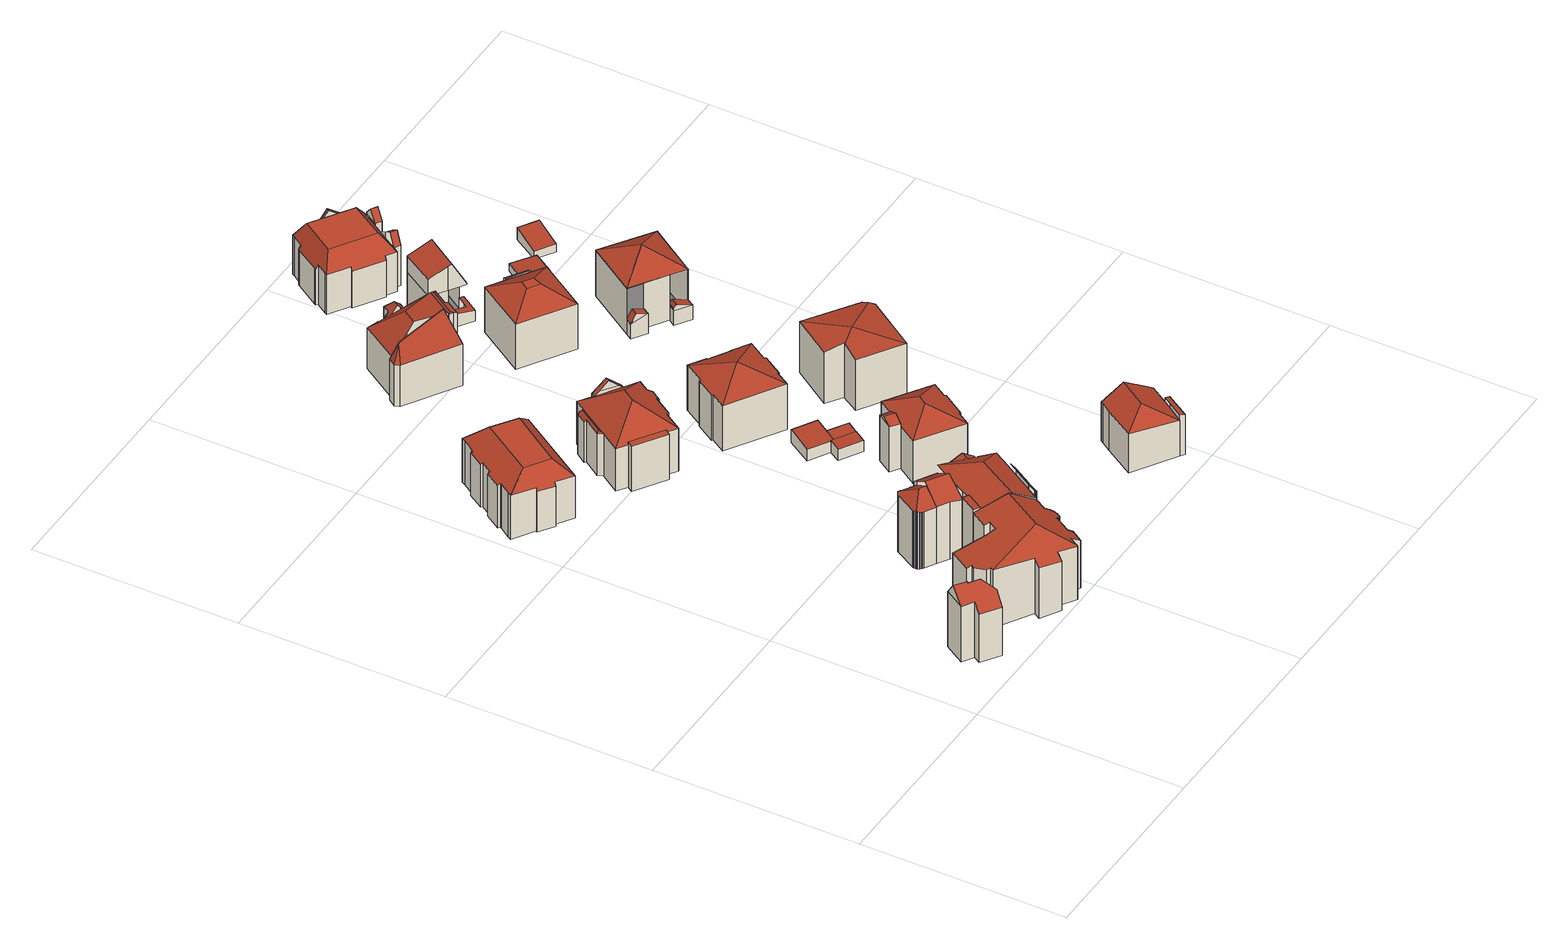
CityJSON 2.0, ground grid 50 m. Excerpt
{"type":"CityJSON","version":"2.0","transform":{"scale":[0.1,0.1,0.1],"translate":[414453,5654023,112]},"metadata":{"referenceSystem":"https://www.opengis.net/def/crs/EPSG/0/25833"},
"CityObjects":{
"building1":{"type":"Building","attributes":{"Dachtyp_tdc":"tdcFreeFormRoof","Gemeindeschluessel":14612000,"Dachneigung":44.02,"QualitaetDacherkennung":3,"Geometrietyp2DReferenz":"3000","measuredHeight":18.06,"function":"31001_9998","roofType":"5000"},"geometry":[{"type":"Solid","lod":"2","boundaries":[[[[0,1,2,3]],[[1,4,5,2]],[[4,6,7,5]],[[6,8,9,7]],[[8,10,11,9]],[[10,12,13,11]],[[12,14,15,13]],[[14,16,17,15]],[[1,0,16,14,18,19,8,6,4]],[[18,12,10,19]],[[14,12,18]],[[10,8,19]],[[3,2,5,7,9,11,13,15,17]],[[16,0,3,17]]]],"semantics":{"surfaces":[{"type":"WallSurface"},{"type":"RoofSurface"},{"type":"GroundSurface"}],"values":[[0,0,0,0,0,0,0,0,1,1,0,0,2,0]]}}]},
"building2":{"type":"Building","attributes":{"Dachtyp_tdc":"tdcFreeFormRoof","Gemeindeschluessel":14612000,"Dachneigung":13.16,"QualitaetDacherkennung":36,"Geometrietyp2DReferenz":"3000","measuredHeight":18.76,"function":"31001_9998","roofType":"5000"},"geometry":[{"type":"Solid","lod":"2","boundaries":[[[[20,21,22,23]],[[21,24,25,22]],[[24,26,27,25]],[[26,28,27]],[[28,29,30,27]],[[29,31,32,30]],[[31,33,34,32]],[[33,35,36,34]],[[35,37,38,36]],[[37,39,40,38]],[[39,41,42,40]],[[41,43,44,42]],[[43,45,46,44]],[[45,47,48,46]],[[47,49,50,48]],[[49,51,52,50]],[[51,53,54,52]],[[53,55,56,54]],[[55,57,58,56]],[[57,59,60,58]],[[59,61,62,60]],[[61,63,64,62]],[[63,65,66,64]],[[65,67,68,66]],[[67,69,70,68]],[[69,71,72,70]],[[71,73,74,72]],[[73,75,76,74]],[[75,77,78,76]],[[77,79,80,78]],[[79,81,82,80]],[[81,83,84,82]],[[83,85,86,84]],[[85,87,88,86]],[[87,89,90,88]],[[89,91,92,90]],[[91,93,94,92]],[[93,95,96,94]],[[95,97,98,96]],[[97,99,100,98]],[[99,101,102,100]],[[101,103,104,102]],[[103,105,106,104]],[[105,107,108,106]],[[107,109,110,108]],[[109,111,112,110]],[[111,113,114,112]],[[113,115,116,114]],[[115,117,118,116]],[[117,119,120,118]],[[119,121,122,120]],[[121,123,124,122]],[[123,125,126,124]],[[125,127,128,126]],[[127,129,130,128]],[[129,131,132,130]],[[131,133,134,132]],[[133,135,136,134]],[[135,137,138,136]],[[137,139,140,138]],[[139,141,142,140]],[[141,143,144,142]],[[143,20,23,144]],[[117,115,113,145,146,123,121,119]],[[109,107,105,103,101,99,97,95,93,91,89,87,85,83,81,79,77,75,73,71,69,67,65,63,61,59,57,55,53,51,49,47,45,43,41,39,37,35,33,31,29,28,26,24,21,147,146,145,111]],[[20,143,141,139,137,135,133,131,129,127,125,123,146,147]],[[113,111,145]],[[21,20,147]],[[23,22,25,27,30,32,34,36,38,40,42,44,46,48,50,52,54,56,58,60,62,64,66,68,70,72,74,76,78,80,82,84,86,88,90,92,94,96,98,100,102,104,106,108,110,112,114,116,118,120,122,124,126,128,130,132,134,136,138,140,142,144]]]],"semantics":{"surfaces":[{"type":"WallSurface"},{"type":"RoofSurface"},{"type":"GroundSurface"}],"values":[[0,0,0,0,0,0,0,0,0,0,0,0,0,0,0,0,0,0,0,0,0,0,0,0,0,0,0,0,0,0,0,0,0,0,0,0,0,0,0,0,0,0,0,0,0,0,0,0,0,0,0,0,0,0,0,0,0,0,0,0,0,0,0,1,1,1,0,0,2]]}}]},
"building3":{"type":"Building","attributes":{"Dachtyp_tdc":"tdcCutTentRoof","Gemeindeschluessel":14612000,"Dachneigung":35.58,"QualitaetDacherkennung":37,"Geometrietyp2DReferenz":"3000","measuredHeight":15.19,"function":"31001_9998","roofType":"9999"},"geometry":[{"type":"Solid","lod":"2","boundaries":[[[[148,149,150,151]],[[149,152,153,150]],[[152,154,155,153]],[[154,156,157,155]],[[156,158,159,157]],[[158,160,161,159]],[[160,162,163,161]],[[162,164,165,163]],[[164,166,167,165]],[[166,168,169,167]],[[168,170,171,169]],[[170,172,173,171]],[[172,174,175,173]],[[174,176,177,175]],[[176,178,179,177]],[[178,180,181,179]],[[180,182,183,181]],[[182,184,185,183]],[[184,186,187,185]],[[186,188,189,187]],[[188,190,191,189]],[[190,192,193,191]],[[192,194,195,193]],[[194,148,151,195]],[[178,176,174,172,170,168,166,164,162,160,158,156,154,152,196,197]],[[188,186,184,182,180,178,197,198]],[[190,188,198,199]],[[152,149,148,194,192,190,199,196]],[[199,198,197,196]],[[151,150,153,155,157,159,161,163,165,167,169,171,173,175,177,179,181,183,185,187,189,191,193,195]]]],"semantics":{"surfaces":[{"type":"WallSurface"},{"type":"RoofSurface"},{"type":"GroundSurface"}],"values":[[0,0,0,0,0,0,0,0,0,0,0,0,0,0,0,0,0,0,0,0,0,0,0,0,1,1,1,1,1,2]]}}]},
"building4":{"type":"Building","attributes":{"Gemeindeschluessel":14612000,"Geometrietyp2DReferenz":"3000","function":"31001_9998","roofType":"9999"},"children":["building4-1","building4-2","building4-3","building4-4","building4-5","building4-6","building4-7"]},
"building4-1":{"type":"BuildingPart","attributes":{"Dachtyp_tdc":"tdcPolyFlatRoof","Dachneigung":55.31,"QualitaetDacherkennung":32,"Geometrietyp2DReferenz":"3000","measuredHeight":16.7,"roofType":"2100"},"parents":["building4"],"geometry":[{"type":"MultiSurface","lod":"2","boundaries":[[[200,201,202,203,204]],[[201,205,206,202]],[[205,207,208,206]],[[207,209,210,208]],[[209,211,212,210]],[[211,213,214,212]],[[213,215,216,214]],[[215,217,218,216]],[[217,219,220,218]],[[219,221,222,220]],[[221,223,224,222]],[[223,225,226,227,224]],[[223,221,219,217,215,213,211,209,207,205,201,200,228,225]],[[227,229,203,202,206,208,210,212,214,216,218,220,222,224]]],"semantics":{"surfaces":[{"type":"WallSurface"},{"type":"RoofSurface"},{"type":"GroundSurface"}],"values":[0,0,0,0,0,0,0,0,0,0,0,0,1,2]}}]},
"building4-2":{"type":"BuildingPart","attributes":{"Dachtyp_tdc":"tdcPolyFlatRoof","Dachneigung":4.52,"QualitaetDacherkennung":65,"Geometrietyp2DReferenz":"3000","measuredHeight":18.1,"roofType":"2100"},"parents":["building4"],"geometry":[{"type":"MultiSurface","lod":"2","boundaries":[[[230,231,232,233,234]],[[235,236,237,238,239]],[[236,230,234,237]],[[236,235,231,230]],[[234,233,238,237]]],"semantics":{"surfaces":[{"type":"WallSurface"},{"type":"RoofSurface"},{"type":"GroundSurface"}],"values":[0,0,0,1,2]}}]},
"building4-3":{"type":"BuildingPart","attributes":{"Dachtyp_tdc":"tdcGableRoof","Dachneigung":56.7,"QualitaetDacherkennung":10,"Geometrietyp2DReferenz":"3000","measuredHeight":12.23,"roofType":"3100"},"parents":["building4"],"geometry":[{"type":"MultiSurface","lod":"2","boundaries":[[[240,241,242,243]],[[241,244,245,242]],[[244,246,247,245]],[[246,204,203,247]],[[244,241,240,248,249]],[[249,250,204,246,244]],[[229,251,252,243,242,245,247,203]]],"semantics":{"surfaces":[{"type":"WallSurface"},{"type":"RoofSurface"},{"type":"GroundSurface"}],"values":[0,0,0,0,1,1,2]}}]},
"building4-4":{"type":"BuildingPart","attributes":{"Dachtyp_tdc":"tdcGableRoof","Dachneigung":32.67,"QualitaetDacherkennung":46,"Geometrietyp2DReferenz":"3000","measuredHeight":18.52,"roofType":"3100"},"parents":["building4"],"geometry":[{"type":"MultiSurface","lod":"2","boundaries":[[[253,254,255,256,257]],[[254,258,259,255]],[[260,261,262,263]],[[261,264,265,266,262]],[[267,268,269,258,254,253,270]],[[270,264,261,260,271,267]],[[266,272,273,256,255,259,274,275,263,262]]],"semantics":{"surfaces":[{"type":"WallSurface"},{"type":"RoofSurface"},{"type":"GroundSurface"}],"values":[0,0,0,0,1,1,2]}}]},
"building4-5":{"type":"BuildingPart","attributes":{"Dachtyp_tdc":"tdcGableRoof","Dachneigung":32.42,"QualitaetDacherkennung":30,"Geometrietyp2DReferenz":"3000","measuredHeight":16.69,"roofType":"3100"},"parents":["building4"],"geometry":[{"type":"MultiSurface","lod":"2","boundaries":[[[276,277,259,274]],[[277,278,279,259]],[[278,280,281,279]],[[280,282,283,281]],[[282,284,285,283]],[[284,286,287,285]],[[282,280,278,277,276,288,289]],[[289,290,286,284,282]],[[291,274,259,279,281,283,285,287]]],"semantics":{"surfaces":[{"type":"WallSurface"},{"type":"RoofSurface"},{"type":"GroundSurface"}],"values":[0,0,0,0,0,0,1,1,2]}}]},
"building4-6":{"type":"BuildingPart","attributes":{"Dachtyp_tdc":"tdcFreeFormRoof","Dachneigung":40.73,"QualitaetDacherkennung":50,"Geometrietyp2DReferenz":"3000","measuredHeight":17.85,"roofType":"5000"},"parents":["building4"],"geometry":[{"type":"MultiSurface","lod":"2","boundaries":[[[292,293,294,295]],[[293,257,256,294]],[[265,296,297,266]],[[296,298,299,297]],[[298,300,301,299]],[[300,302,303,301]],[[302,304,305,303]],[[304,306,307,305]],[[306,308,309,307]],[[308,310,311,309]],[[310,312,313,311]],[[312,314,315,313]],[[314,316,317,315]],[[316,318,319,317]],[[318,320,321,319]],[[320,322,323,321]],[[322,324,325,323]],[[324,326,327,325]],[[326,328,329,327]],[[328,330,331,329]],[[330,332,333,331]],[[332,292,295,333]],[[328,326,324,322,320,318,316,314,312,310,334]],[[310,308,306,304,302,300,298,296,265,335,334]],[[335,336,257,293,292,332,330,328,334]],[[295,294,256,273,272,266,297,299,301,303,305,307,309,311,313,315,317,319,321,323,325,327,329,331,333]]],"semantics":{"surfaces":[{"type":"WallSurface"},{"type":"RoofSurface"},{"type":"GroundSurface"}],"values":[0,0,0,0,0,0,0,0,0,0,0,0,0,0,0,0,0,0,0,0,0,0,1,1,1,2]}}]},
"building4-7":{"type":"BuildingPart","attributes":{"Dachtyp_tdc":"tdcHipAndGableRoof","Dachneigung":11.5,"QualitaetDacherkennung":32,"Geometrietyp2DReferenz":"3000","measuredHeight":18.96,"roofType":"5000"},"parents":["building4"],"geometry":[{"type":"MultiSurface","lod":"2","boundaries":[[[226,337,227]],[[337,338,339,227]],[[338,340,341,339]],[[340,239,238,341]],[[232,342,260,263,233]],[[343,344,287,286]],[[344,345,346,287]],[[345,347,240,243,346]],[[345,344,343,290,348,288,349,350]],[[349,268,351,271,342,232,239,340,350]],[[340,338,337,226,352,353,347,345,350]],[[229,227,339,341,238,233,263,275,274,291,287,346,243,252,251]]],"semantics":{"surfaces":[{"type":"WallSurface"},{"type":"RoofSurface"},{"type":"GroundSurface"}],"values":[0,0,0,0,0,0,0,0,1,1,1,2]}}]},
"building5":{"type":"Building","attributes":{"Gemeindeschluessel":14612000,"Geometrietyp2DReferenz":"3000","function":"31001_9998","roofType":"9999"},"children":["building5-1","building5-2","building5-3","building5-4"]},
"building5-1":{"type":"BuildingPart","attributes":{"Dachtyp_tdc":"tdcFreeFormRoof","Dachneigung":37.6,"QualitaetDacherkennung":66,"Geometrietyp2DReferenz":"3000","measuredHeight":17.12,"roofType":"5000"},"parents":["building5"],"geometry":[{"type":"MultiSurface","lod":"2","boundaries":[[[354,355,356,357]],[[358,359,360,361,362]],[[359,363,364,360]],[[363,365,366,364]],[[365,367,368,366]],[[367,369,370,368]],[[369,371,372,370]],[[371,373,374,372]],[[373,375,376,374]],[[375,377,378,376]],[[379,380,381,382]],[[380,383,384,385,381]],[[386,354,357,387,388]],[[380,379,377,375,389]],[[375,373,371,369,367,365,363,359,390,389]],[[359,358,391,392,355,354,390]],[[354,386,383,380,389,390]],[[357,356,361,360,364,366,368,370,372,374,376,378,382,381,385,387]]],"semantics":{"surfaces":[{"type":"WallSurface"},{"type":"RoofSurface"},{"type":"GroundSurface"}],"values":[0,0,0,0,0,0,0,0,0,0,0,0,0,1,1,1,1,2]}}]},
"building5-2":{"type":"BuildingPart","attributes":{"Dachtyp_tdc":"tdcFreeFormRoof","Dachneigung":52.31,"QualitaetDacherkennung":13,"Geometrietyp2DReferenz":"3000","measuredHeight":11.96,"roofType":"5000"},"parents":["building5"],"geometry":[{"type":"MultiSurface","lod":"2","boundaries":[[[393,394,395,396]],[[394,397,398,395]],[[397,399,400,398]],[[399,388,387,400]],[[384,401,402,385]],[[401,393,396,402]],[[388,399,403]],[[399,397,394,393,401,404,403]],[[401,384,404]],[[384,388,403,404]],[[396,395,398,400,387,385,402]]],"semantics":{"surfaces":[{"type":"WallSurface"},{"type":"RoofSurface"},{"type":"GroundSurface"}],"values":[0,0,0,0,0,0,1,1,1,1,2]}}]},
"building5-3":{"type":"BuildingPart","attributes":{"Dachtyp_tdc":"tdcPolyFlatRoof","Dachneigung":0,"QualitaetDacherkennung":34,"Geometrietyp2DReferenz":"3000","measuredHeight":12.17,"roofType":"1000"},"parents":["building5"],"geometry":[{"type":"MultiSurface","lod":"2","boundaries":[[[405,378,377]],[[405,406,407,378]],[[406,408,409,407]],[[408,410,379,382,409]],[[410,408,406,405]],[[378,407,409,382]]],"semantics":{"surfaces":[{"type":"WallSurface"},{"type":"RoofSurface"},{"type":"GroundSurface"}],"values":[0,0,0,0,1,2]}}]},
"building5-4":{"type":"BuildingPart","attributes":{"Dachtyp_tdc":"tdcGableRoof","Dachneigung":42.47,"QualitaetDacherkennung":21,"Geometrietyp2DReferenz":"3000","measuredHeight":14.44,"roofType":"3100"},"parents":["building5"],"geometry":[{"type":"MultiSurface","lod":"2","boundaries":[[[355,411,412,356]],[[411,413,414,412]],[[413,362,361,414]],[[413,411,415]],[[411,355,392,416,415]],[[362,413,415,416,391]],[[356,412,414,361]]],"semantics":{"surfaces":[{"type":"WallSurface"},{"type":"RoofSurface"},{"type":"GroundSurface"}],"values":[0,0,0,0,1,1,2]}}]},
"building6":{"type":"Building","attributes":{"Gemeindeschluessel":14612000,"Geometrietyp2DReferenz":"3000","function":"31001_9998","roofType":"9999"},"children":["building6-1","building6-2","building6-3"]},
"building6-1":{"type":"BuildingPart","attributes":{"Dachtyp_tdc":"tdcPolyFlatRoof","Dachneigung":3.74,"QualitaetDacherkennung":66,"Geometrietyp2DReferenz":"3000","measuredHeight":3.14,"roofType":"2100"},"parents":["building6"],"geometry":[{"type":"MultiSurface","lod":"2","boundaries":[[[417,418,419,420,421]],[[418,422,423,419]],[[422,424,425,426,423]],[[424,422,418,417]],[[420,419,423,426,427]]],"semantics":{"surfaces":[{"type":"WallSurface"},{"type":"RoofSurface"},{"type":"GroundSurface"}],"values":[0,0,0,1,2]}}]},
"building6-2":{"type":"BuildingPart","attributes":{"Dachtyp_tdc":"tdcPolyFlatRoof","Dachneigung":4.44,"QualitaetDacherkennung":55,"Geometrietyp2DReferenz":"3000","measuredHeight":3.38,"roofType":"2100"},"parents":["building6"],"geometry":[{"type":"MultiSurface","lod":"2","boundaries":[[[428,421,420,429]],[[430,428,429,431,432]],[[430,433,421,428]],[[429,420,427,431]]],"semantics":{"surfaces":[{"type":"WallSurface"},{"type":"RoofSurface"},{"type":"GroundSurface"}],"values":[0,0,1,2]}}]},
"building6-3":{"type":"BuildingPart","attributes":{"Dachtyp_tdc":"tdcPolyFlatRoof","Dachneigung":3.93,"QualitaetDacherkennung":58,"Geometrietyp2DReferenz":"3000","measuredHeight":3.44,"roofType":"2100"},"parents":["building6"],"geometry":[{"type":"MultiSurface","lod":"2","boundaries":[[[434,432,431,435]],[[425,436,437,426]],[[436,438,439,437]],[[438,434,435,439]],[[438,436,425,440,432,434]],[[435,431,427,426,437,439]]],"semantics":{"surfaces":[{"type":"WallSurface"},{"type":"RoofSurface"},{"type":"GroundSurface"}],"values":[0,0,0,0,1,2]}}]},
"building7":{"type":"Building","attributes":{"Gemeindeschluessel":14612000,"Geometrietyp2DReferenz":"3000","function":"31001_9998","roofType":"9999"},"children":["building7-1","building7-2"]},
"building7-1":{"type":"BuildingPart","attributes":{"Dachtyp_tdc":"tdcGableRoof","Dachneigung":28.48,"QualitaetDacherkennung":41,"Geometrietyp2DReferenz":"3000","measuredHeight":13.32,"roofType":"3100"},"parents":["building7"],"geometry":[{"type":"MultiSurface","lod":"2","boundaries":[[[441,442,443,444,445]],[[442,446,447,443]],[[446,448,449,450,447]],[[446,442,451]],[[441,448,452]],[[442,441,452,451]],[[448,446,451,452]],[[444,443,447,450]]],"semantics":{"surfaces":[{"type":"WallSurface"},{"type":"RoofSurface"},{"type":"GroundSurface"}],"values":[0,0,0,0,0,1,1,2]}}]},
"building7-2":{"type":"BuildingPart","attributes":{"Dachtyp_tdc":"tdcHipRoof","Dachneigung":27.52,"QualitaetDacherkennung":58,"Geometrietyp2DReferenz":"3000","measuredHeight":15.07,"roofType":"3200"},"parents":["building7"],"geometry":[{"type":"MultiSurface","lod":"2","boundaries":[[[453,454,455,456]],[[454,457,458,455]],[[457,459,460,458]],[[459,461,462,460]],[[461,463,464,462]],[[463,465,466,464]],[[465,467,468,466]],[[467,445,444,468]],[[449,469,470,450]],[[467,465,471]],[[454,453,472]],[[465,463,461,459,457,454,472,471]],[[453,469,449,445,467,471,472]],[[470,456,455,458,460,462,464,466,468,444,450]],[[469,453,456,470]]],"semantics":{"surfaces":[{"type":"WallSurface"},{"type":"RoofSurface"},{"type":"GroundSurface"}],"values":[0,0,0,0,0,0,0,0,0,1,1,1,1,2,0]}}]},
"building8":{"type":"Building","attributes":{"Gemeindeschluessel":14612000,"Geometrietyp2DReferenz":"3000","function":"31001_9998","roofType":"9999"},"children":["building8-1","building8-2","building8-3","building8-4"]},
"building8-1":{"type":"BuildingPart","attributes":{"Dachtyp_tdc":"tdcFreeFormRoof","Dachneigung":21.7,"QualitaetDacherkennung":22,"Geometrietyp2DReferenz":"3000","measuredHeight":14.99,"roofType":"5000"},"parents":["building8"],"geometry":[{"type":"MultiSurface","lod":"2","boundaries":[[[473,474,475,476]],[[474,477,478,475]],[[477,479,480,478]],[[479,481,482,480]],[[481,483,484,485,482]],[[486,473,476,487]],[[483,481,488]],[[481,479,477,474,473,489,488]],[[473,486,489]],[[486,490,483,488,489]],[[476,475,478,480,482,485,491,487]]],"semantics":{"surfaces":[{"type":"WallSurface"},{"type":"RoofSurface"},{"type":"GroundSurface"}],"values":[0,0,0,0,0,0,1,1,1,1,2]}}]},
"building8-2":{"type":"BuildingPart","attributes":{"Dachtyp_tdc":"tdcHipAndGableRoof","Dachneigung":47.58,"QualitaetDacherkennung":25,"Geometrietyp2DReferenz":"3000","measuredHeight":17.46,"roofType":"5000"},"parents":["building8"],"geometry":[{"type":"MultiSurface","lod":"2","boundaries":[[[492,493,494,495]],[[493,496,497,494]],[[496,498,499,497]],[[500,501,502]],[[500,486,487,501]],[[486,500,503,504,505,498,496,493,506]],[[493,492,507,508,506]],[[508,490,486,506]],[[495,494,497,509,501,487,491,510]]],"semantics":{"surfaces":[{"type":"WallSurface"},{"type":"RoofSurface"},{"type":"GroundSurface"}],"values":[0,0,0,0,0,1,1,1,2]}}]},
"building8-3":{"type":"BuildingPart","attributes":{"Dachtyp_tdc":"tdcFreeFormRoof","Dachneigung":70.5,"QualitaetDacherkennung":11,"Geometrietyp2DReferenz":"3000","measuredHeight":19.64,"roofType":"5000"},"parents":["building8"],"geometry":[{"type":"MultiSurface","lod":"2","boundaries":[[[484,511,512,485]],[[511,513,514,512]],[[515,516,517,518,507,519,520]],[[521,515,520,522]],[[521,522,513]],[[516,515,521,513,511]],[[516,511,484,517]],[[514,523,524,495,510,491,485,512]],[[513,522,523,514]],[[522,520,524,523]],[[520,519,492,495,524]]],"semantics":{"surfaces":[{"type":"WallSurface"},{"type":"RoofSurface"},{"type":"GroundSurface"}],"values":[0,0,1,1,1,1,1,2,0,0,0]}}]},
"building8-4":{"type":"BuildingPart","attributes":{"Dachtyp_tdc":"tdcHipAndGableRoof","Dachneigung":52.25,"QualitaetDacherkennung":55,"Geometrietyp2DReferenz":"3000","measuredHeight":14.52,"roofType":"5000"},"parents":["building8"],"geometry":[{"type":"MultiSurface","lod":"2","boundaries":[[[499,525,526,497]],[[525,527,528,526]],[[527,529,530,528]],[[529,531,532,530]],[[531,502,501,532]],[[531,529,533]],[[529,527,525,499,505,534,533]],[[534,503,502,531,533]],[[509,497,526,528,530,532,501]]],"semantics":{"surfaces":[{"type":"WallSurface"},{"type":"RoofSurface"},{"type":"GroundSurface"}],"values":[0,0,0,0,0,1,1,1,2]}}]},
"building9":{"type":"Building","attributes":{"Dachtyp_tdc":"tdcTentRoof","Gemeindeschluessel":14612000,"Dachneigung":23.54,"QualitaetDacherkennung":78,"Geometrietyp2DReferenz":"3000","measuredHeight":15.57,"function":"31001_9998","roofType":"3500"},"geometry":[{"type":"Solid","lod":"2","boundaries":[[[[535,536,537,538]],[[536,539,540,537]],[[539,541,542,540]],[[541,543,544,542]],[[543,545,546,544]],[[545,547,548,546]],[[547,549,550,548]],[[549,551,552,550]],[[551,553,554,552]],[[553,555,556,554]],[[555,557,558,556]],[[557,559,560,558]],[[559,561,562,560]],[[561,563,564,562]],[[563,565,566,564]],[[565,567,568,566]],[[567,569,570,568]],[[569,535,538,570]],[[541,539,571]],[[551,549,547,545,543,541,571]],[[565,563,561,559,557,555,553,551,571]],[[539,536,535,569,567,565,571]],[[538,537,540,542,544,546,548,550,552,554,556,558,560,562,564,566,568,570]]]],"semantics":{"surfaces":[{"type":"WallSurface"},{"type":"RoofSurface"},{"type":"GroundSurface"}],"values":[[0,0,0,0,0,0,0,0,0,0,0,0,0,0,0,0,0,0,1,1,1,1,2]]}}]},
"building10":{"type":"Building","attributes":{"Gemeindeschluessel":14612000,"Geometrietyp2DReferenz":"3000","function":"31001_9998","roofType":"9999"},"children":["building10-1","building10-2"]},
"building10-1":{"type":"BuildingPart","attributes":{"Dachtyp_tdc":"tdcHipAndGableRoof","Dachneigung":31.41,"QualitaetDacherkennung":58,"Geometrietyp2DReferenz":"3000","measuredHeight":13.89,"roofType":"5000"},"parents":["building10"],"geometry":[{"type":"MultiSurface","lod":"2","boundaries":[[[572,573,574,575]],[[573,576,577,574]],[[576,578,579,577]],[[578,580,581,579]],[[582,583,584,585]],[[583,586,587,584]],[[586,588,589,587]],[[588,572,575,589]],[[583,582,590]],[[582,580,578,576,573,590]],[[573,572,588,586,583,590]],[[575,574,577,579,581,585,584,587,589]]],"semantics":{"surfaces":[{"type":"WallSurface"},{"type":"RoofSurface"},{"type":"GroundSurface"}],"values":[0,0,0,0,0,0,0,0,1,1,1,2]}}]},
"building10-2":{"type":"BuildingPart","attributes":{"Dachtyp_tdc":"tdcPolyFlatRoof","Dachneigung":14.1,"QualitaetDacherkennung":33,"Geometrietyp2DReferenz":"3000","measuredHeight":10.92,"roofType":"2100"},"parents":["building10"],"geometry":[{"type":"MultiSurface","lod":"2","boundaries":[[[591,592,582,585,593]],[[594,595,596,581,580]],[[595,591,593,596]],[[595,594,592,591]],[[593,585,581,596]]],"semantics":{"surfaces":[{"type":"WallSurface"},{"type":"RoofSurface"},{"type":"GroundSurface"}],"values":[0,0,0,1,2]}}]},
"building11":{"type":"Building","attributes":{"Gemeindeschluessel":14612000,"Geometrietyp2DReferenz":"3000","function":"31001_9998","roofType":"9999"},"children":["building11-1","building11-2"]},
"building11-1":{"type":"BuildingPart","attributes":{"Dachtyp_tdc":"tdcPolyFlatRoof","Dachneigung":27.84,"QualitaetDacherkennung":29,"Geometrietyp2DReferenz":"3000","measuredHeight":12.63,"roofType":"2100"},"parents":["building11"],"geometry":[{"type":"MultiSurface","lod":"2","boundaries":[[[597,598,599,600,601]],[[602,603,604,605,606]],[[603,597,601,604]],[[603,602,598,597]],[[601,600,605,604]]],"semantics":{"surfaces":[{"type":"WallSurface"},{"type":"RoofSurface"},{"type":"GroundSurface"}],"values":[0,0,0,1,2]}}]},
"building11-2":{"type":"BuildingPart","attributes":{"Dachtyp_tdc":"tdcCutTentRoof","Dachneigung":30.34,"QualitaetDacherkennung":74,"Geometrietyp2DReferenz":"3000","measuredHeight":15.62,"roofType":"9999"},"parents":["building11"],"geometry":[{"type":"MultiSurface","lod":"2","boundaries":[[[607,608,609,610]],[[608,606,605,609]],[[599,611,612,600]],[[611,613,614,612]],[[613,607,610,614]],[[607,613,615,616]],[[617,607,616,618]],[[619,617,618,620,621,622]],[[613,621,620,615]],[[620,618,616,615]],[[606,619,622,599]],[[599,622,621,611]],[[611,621,613]],[[608,617,619,606]],[[607,617,608]],[[610,609,605,600,612,614]]],"semantics":{"surfaces":[{"type":"WallSurface"},{"type":"RoofSurface"},{"type":"GroundSurface"}],"values":[0,0,0,0,0,1,1,1,1,1,0,0,0,0,0,2]}}]},
"building12":{"type":"Building","attributes":{"Dachtyp_tdc":"tdcFreeFormRoof","Gemeindeschluessel":14612000,"Dachneigung":10.36,"QualitaetDacherkennung":39,"Geometrietyp2DReferenz":"3000","measuredHeight":15.29,"function":"31001_9998","roofType":"5000"},"geometry":[{"type":"Solid","lod":"2","boundaries":[[[[623,624,625,626]],[[624,627,628,625]],[[627,629,630,628]],[[629,631,632,630]],[[631,633,634,632]],[[633,635,636,634]],[[635,623,626,636]],[[635,637,638,623]],[[623,638,639,624]],[[627,639,638,640,629]],[[638,637,633,631,640]],[[627,624,639]],[[635,633,637]],[[631,629,640]],[[626,625,628,630,632,634,636]]]],"semantics":{"surfaces":[{"type":"WallSurface"},{"type":"RoofSurface"},{"type":"GroundSurface"}],"values":[[0,0,0,0,0,0,0,1,1,1,1,0,0,0,2]]}}]},
"building13":{"type":"Building","attributes":{"Gemeindeschluessel":14612000,"Geometrietyp2DReferenz":"3000","function":"31001_9998","roofType":"9999"},"children":["building13-1","building13-2"]},
"building13-1":{"type":"BuildingPart","attributes":{"Dachtyp_tdc":"tdcPolyFlatRoof","Dachneigung":7.8,"QualitaetDacherkennung":61,"Geometrietyp2DReferenz":"3000","measuredHeight":3.61,"roofType":"2100"},"parents":["building13"],"geometry":[{"type":"MultiSurface","lod":"2","boundaries":[[[641,642,643,644]],[[645,646,647,648]],[[646,649,650,647]],[[649,641,644,650]],[[649,646,645,651,642,641]],[[644,643,652,648,647,650]]],"semantics":{"surfaces":[{"type":"WallSurface"},{"type":"RoofSurface"},{"type":"GroundSurface"}],"values":[0,0,0,0,1,2]}}]},
"building13-2":{"type":"BuildingPart","attributes":{"Dachtyp_tdc":"tdcGableRoof","Dachneigung":61.36,"QualitaetDacherkennung":3,"Geometrietyp2DReferenz":"3000","measuredHeight":15.89,"roofType":"3100"},"parents":["building13"],"geometry":[{"type":"MultiSurface","lod":"2","boundaries":[[[653,654,655,656]],[[654,657,645,648,655]],[[658,659,660,643,642]],[[659,653,656,660]],[[661,662,663,664,665]],[[666,667,654,665,664]],[[657,667,666,668]],[[654,667,657]],[[668,666,664,663,658]],[[658,663,662,659]],[[659,662,661,653]],[[653,661,665,654]],[[656,655,648,652,643,660]]],"semantics":{"surfaces":[{"type":"WallSurface"},{"type":"RoofSurface"},{"type":"GroundSurface"}],"values":[0,0,0,0,1,1,0,0,0,0,0,0,2]}}]},
"building14":{"type":"Building","attributes":{"Gemeindeschluessel":14612000,"Geometrietyp2DReferenz":"3000","function":"31001_9998","roofType":"9999"},"children":["building14-1","building14-2","building14-3","building14-4"]},
"building14-1":{"type":"BuildingPart","attributes":{"Dachtyp_tdc":"tdcGableRoof","Dachneigung":56.34,"QualitaetDacherkennung":28,"Geometrietyp2DReferenz":"3000","measuredHeight":13.76,"roofType":"3100"},"parents":["building14"],"geometry":[{"type":"MultiSurface","lod":"2","boundaries":[[[669,670,671,672,673]],[[670,674,675,671]],[[674,676,677,675]],[[676,678,679,680,677]],[[681,682,683,684]],[[676,674,683,682,678]],[[670,684,683,674]],[[669,681,684,670]],[[678,682,681,669]],[[672,671,675,677,680]]],"semantics":{"surfaces":[{"type":"WallSurface"},{"type":"RoofSurface"},{"type":"GroundSurface"}],"values":[0,0,0,0,1,1,0,0,0,2]}}]},
"building14-2":{"type":"BuildingPart","attributes":{"Dachtyp_tdc":"tdcGableRoof","Dachneigung":37.21,"QualitaetDacherkennung":11,"Geometrietyp2DReferenz":"3000","measuredHeight":14.02,"roofType":"3100"},"parents":["building14"],"geometry":[{"type":"MultiSurface","lod":"2","boundaries":[[[685,686,687,688]],[[689,690,691,692,693]],[[690,685,688,691]],[[685,690,694]],[[686,685,694,695,696]],[[690,689,695,694]],[[688,687,692,691]]],"semantics":{"surfaces":[{"type":"WallSurface"},{"type":"RoofSurface"},{"type":"GroundSurface"}],"values":[0,0,0,0,1,1,2]}}]},
"building14-3":{"type":"BuildingPart","attributes":{"Dachtyp_tdc":"tdcGableRoof","Dachneigung":58.85,"QualitaetDacherkennung":22,"Geometrietyp2DReferenz":"3000","measuredHeight":13.63,"roofType":"3100"},"parents":["building14"],"geometry":[{"type":"MultiSurface","lod":"2","boundaries":[[[697,698,677,680]],[[698,699,700,677]],[[699,701,702,700]],[[701,703,704,702]],[[703,705,706,704]],[[705,707,708,709,706]],[[703,701,699,698,697,710,711]],[[711,707,705,703]],[[712,680,677,700,702,704,706,709]]],"semantics":{"surfaces":[{"type":"WallSurface"},{"type":"RoofSurface"},{"type":"GroundSurface"}],"values":[0,0,0,0,0,0,1,1,2]}}]},
"building14-4":{"type":"BuildingPart","attributes":{"Dachtyp_tdc":"tdcCutTentRoof","Dachneigung":0.144,"QualitaetDacherkennung":52,"Geometrietyp2DReferenz":"3000","measuredHeight":14.64,"roofType":"9999"},"parents":["building14"],"geometry":[{"type":"MultiSurface","lod":"2","boundaries":[[[708,713,714,709]],[[713,715,716,714]],[[715,717,718,716]],[[717,719,720,718]],[[719,721,722,720]],[[721,723,724,722]],[[723,725,726,724]],[[725,727,728,726]],[[727,729,730,728]],[[729,731,732,730]],[[731,733,734,732]],[[733,735,736,734]],[[735,737,738,736]],[[737,739,740,738]],[[739,741,742,740]],[[741,743,744,742]],[[743,693,692,744]],[[745,687,686]],[[745,746,747,687]],[[746,748,749,747]],[[723,721,719,717,715,713,750,751]],[[741,739,737,735,733,731,729,727,725,723,751,752]],[[746,745,696,753,693,743,741,752,754]],[[713,708,755,710,679,748,746,754,750]],[[754,752,751,750]],[[709,714,716,718,720,722,724,726,728,730,732,734,736,738,740,742,744,692,687,747,749,680,712]]],"semantics":{"surfaces":[{"type":"WallSurface"},{"type":"RoofSurface"},{"type":"GroundSurface"}],"values":[0,0,0,0,0,0,0,0,0,0,0,0,0,0,0,0,0,0,0,0,1,1,1,1,1,2]}}]},
"building15":{"type":"Building","attributes":{"Gemeindeschluessel":14612000,"Geometrietyp2DReferenz":"3000","function":"31001_9998","roofType":"9999"},"children":["building15-1","building15-2","building15-3"]},
"building15-1":{"type":"BuildingPart","attributes":{"Dachtyp_tdc":"tdcGableRoof","Dachneigung":23.46,"QualitaetDacherkennung":13,"Geometrietyp2DReferenz":"3000","measuredHeight":5.56,"roofType":"3100"},"parents":["building15"],"geometry":[{"type":"MultiSurface","lod":"2","boundaries":[[[756,757,758,759]],[[757,760,761,758]],[[760,762,763,761]],[[764,765,766,767]],[[757,756,766,765]],[[760,764,767,762]],[[757,765,764,760]],[[763,759,758,761]]],"semantics":{"surfaces":[{"type":"WallSurface"},{"type":"RoofSurface"},{"type":"GroundSurface"}],"values":[0,0,0,1,1,0,0,2]}}]},
"building15-2":{"type":"BuildingPart","attributes":{"Dachtyp_tdc":"tdcTentRoof","Dachneigung":29.98,"QualitaetDacherkennung":73,"Geometrietyp2DReferenz":"3000","measuredHeight":16.44,"roofType":"3500"},"parents":["building15"],"geometry":[{"type":"MultiSurface","lod":"2","boundaries":[[[768,769,770,771]],[[769,772,773,770]],[[772,774,756,759,773]],[[775,776,777,763,762,767]],[[776,778,777]],[[779,768,771,780,781]],[[782,783,784]],[[769,782,784]],[[774,772,769,784]],[[785,775,774,784,783]],[[775,785,776]],[[776,785,783,779]],[[768,782,769]],[[779,783,782,768]],[[771,770,773,759,763,777,780]]],"semantics":{"surfaces":[{"type":"WallSurface"},{"type":"RoofSurface"},{"type":"GroundSurface"}],"values":[0,0,0,0,0,0,1,1,1,1,0,0,0,0,2]}}]},
"building15-3":{"type":"BuildingPart","attributes":{"Dachtyp_tdc":"tdcGableRoof","Dachneigung":17.31,"QualitaetDacherkennung":8,"Geometrietyp2DReferenz":"3000","measuredHeight":6.31,"roofType":"3100"},"parents":["building15"],"geometry":[{"type":"MultiSurface","lod":"2","boundaries":[[[786,787,788,789]],[[787,781,780,788]],[[778,786,789,777]],[[778,790,791,786]],[[787,791,790,781]],[[786,791,787]],[[789,788,780,777]]],"semantics":{"surfaces":[{"type":"WallSurface"},{"type":"RoofSurface"},{"type":"GroundSurface"}],"values":[0,0,0,1,1,0,2]}}]},
"building16":{"type":"Building","attributes":{"Dachtyp_tdc":"tdcPolyFlatRoof","Gemeindeschluessel":14612000,"Dachneigung":2.66,"QualitaetDacherkennung":84,"Geometrietyp2DReferenz":"3000","measuredHeight":2.39,"function":"31001_9998","roofType":"2100"},"geometry":[{"type":"Solid","lod":"2","boundaries":[[[[792,793,794,795]],[[793,796,797,794]],[[796,798,799,797]],[[798,792,795,799]],[[798,796,793,792]],[[795,794,797,799]]]],"semantics":{"surfaces":[{"type":"WallSurface"},{"type":"RoofSurface"},{"type":"GroundSurface"}],"values":[[0,0,0,0,1,2]]}}]},
"building17":{"type":"Building","attributes":{"Dachtyp_tdc":"tdcPolyFlatRoof","Gemeindeschluessel":14612000,"Dachneigung":7.95,"QualitaetDacherkennung":58,"Geometrietyp2DReferenz":"3000","measuredHeight":3.14,"function":"31001_9998","roofType":"2100"},"geometry":[{"type":"Solid","lod":"2","boundaries":[[[[800,801,802,803]],[[801,804,805,802]],[[804,806,807,805]],[[806,800,803,807]],[[806,804,801,800]],[[803,802,805,807]]]],"semantics":{"surfaces":[{"type":"WallSurface"},{"type":"RoofSurface"},{"type":"GroundSurface"}],"values":[[0,0,0,0,1,2]]}}]}
},
"vertices":[
[198,64,182],[181,41,154],[181,41,25],[198,64,25],[137,72,154],[137,72,25],[147,89,174],[147,89,25],[120,106,173],[120,106,25],[151,156,173],[151,156,25],[179,138,170],[179,138,25],[164,115,203],[164,115,25],[188,99,204],[188,99,25],[165,117,206],[138,136,206],
[398,235,181],[527,156,158],[527,156,14],[398,235,14],[510,127,158],[510,127,14],[521,120,150],[521,120,14],[521,120,149],[522,119,149],[522,119,14],[522,118,148],[522,118,14],[523,117,147],[523,117,14],[524,116,147],[524,116,14],[524,115,146],[524,115,14],[525,114,145],[525,114,14],[525,113,145],[525,113,14],[525,112,144],[525,112,14],[525,111,144],[525,111,14],[526,110,143],[526,110,14],[526,109,143],[526,109,14],[526,108,142],[526,108,14],[526,107,142],[526,107,14],[525,106,142],[525,106,14],[525,104,142],[525,104,14],[525,103,141],[525,103,14],[524,102,141],[524,102,14],[524,101,141],[524,101,14],[523,100,141],[523,100,14],[522,99,141],[522,99,14],[522,98,141],[522,98,14],[521,97,141],[521,97,14],[520,96,142],[520,96,14],[519,95,142],[519,95,14],[518,95,142],[518,95,14],[517,94,142],[517,94,14],[516,94,143],[516,94,14],[515,93,143],[515,93,14],[514,93,144],[514,93,14],[513,93,144],[513,93,14],[512,92,145],[512,92,14],[511,92,145],[511,92,14],[510,92,146],[510,92,14],[509,92,147],[509,92,14],[507,92,147],[507,92,14],[506,92,148],[506,92,14],[505,93,149],[505,93,14],[504,93,150],[504,93,14],[480,54,150],[480,54,14],[490,47,142],[490,47,14],[471,17,142],[471,17,14],[451,29,157],[451,29,14],[435,4,156],[435,4,14],[395,29,159],[395,29,14],[386,14,146],[386,14,14],[340,42,150],[340,42,14],[349,58,163],[349,58,14],[264,110,170],[264,110,14],[268,119,169],[268,119,14],[261,124,167],[261,124,14],[257,153,163],[257,153,14],[262,161,163],[262,161,14],[250,167,160],[250,167,14],[282,218,160],[282,218,14],[352,175,179],[352,175,14],[373,166,184],[373,166,14],[384,187,184],[384,187,14],[373,194,181],[373,194,14],[437,7,157],[409,89,201],[471,190,201],
[55,1093,138],[58,1097,143],[58,1097,28],[55,1093,28],[6,1130,146],[6,1130,28],[11,1138,146],[11,1138,28],[28,1164,146],[28,1164,28],[31,1169,146],[31,1169,28],[26,1172,141],[26,1172,28],[51,1211,141],[51,1211,28],[56,1208,145],[56,1208,28],[73,1235,145],[73,1235,28],[69,1238,142],[69,1238,28],[93,1276,142],[93,1276,28],[97,1273,145],[97,1273,28],[102,1279,145],[102,1279,28],[117,1303,145],[117,1303,28],[123,1313,145],[123,1313,28],[176,1278,143],[176,1278,28],[179,1282,137],[179,1282,28],[214,1259,136],[214,1259,28],[211,1256,142],[211,1256,28],[253,1228,140],[253,1228,28],[136,1047,141],[136,1047,28],[95,1074,143],[95,1074,28],[91,1069,136],[91,1069,28],[63,1131,180],[147,1261,180],[205,1222,179],[122,1095,179],
[598,245,156],[569,198,156],[569,198,8],[598,245,8],[598,245,120],[570,197,154],[570,197,8],[572,193,149],[572,193,8],[572,189,145],[572,189,8],[572,186,143],[572,186,8],[571,182,141],[571,182,8],[569,179,142],[569,179,8],[566,177,144],[566,177,8],[562,175,147],[562,175,8],[558,175,151],[558,175,8],[555,175,156],[555,175,8],[544,182,175],[544,182,161],[544,182,8],[587,252,174],[587,252,8],
[424,276,188],[437,268,189],[437,268,182],[437,268,8],[424,276,8],[413,226,189],[398,235,188],[398,235,8],[413,226,8],[413,226,182],
[606,280,102],[626,268,102],[626,268,8],[606,280,8],[616,252,130],[616,252,8],[608,239,120],[608,239,8],[605,280,102],[595,265,130],[587,252,120],[595,265,8],[605,280,8],
[444,398,169],[451,409,160],[451,409,8],[444,398,8],[444,398,159],[500,380,159],[500,380,8],[449,289,159],[427,307,161],[427,307,8],[449,289,8],[399,324,161],[399,324,159],[399,324,8],[475,336,193],[483,351,181],[500,379,159],[426,367,193],[466,320,182],[422,362,8],[426,367,8],[500,379,8],[475,336,8],
[500,379,141],[500,380,141],[535,358,161],[535,358,8],[544,373,161],[544,373,8],[567,358,175],[567,358,8],[591,343,157],[591,343,8],[582,328,157],[582,328,8],[553,346,172],[558,343,175],[565,339,169],[558,343,8],
[411,418,159],[413,416,159],[413,416,8],[411,418,8],[374,340,159],[374,340,8],[371,341,159],[371,341,8],[369,343,159],[369,343,8],[367,345,159],[367,345,8],[366,346,160],[366,346,8],[364,349,161],[364,349,8],[363,352,162],[363,352,8],[363,353,163],[363,353,8],[363,354,162],[363,354,8],[363,357,161],[363,357,8],[363,359,160],[363,359,8],[364,362,159],[364,362,8],[393,412,159],[393,412,8],[395,415,159],[395,415,8],[398,417,159],[398,417,8],[401,419,161],[401,419,8],[402,419,162],[402,419,8],[405,419,160],[405,419,8],[408,419,160],[408,419,8],[406,371,186],[422,362,186],[426,367,182],
[544,182,162],[527,156,162],[527,156,8],[478,186,198],[478,186,8],[449,289,182],[582,328,166],[582,328,167],[620,305,160],[620,305,8],[606,280,159],[558,343,171],[500,379,181],[539,289,198],[475,336,181],[587,252,160],[605,280,160],
[352,1166,143],[386,1144,143],[386,1144,29],[352,1166,29],[444,1105,143],[476,1084,143],[476,1084,29],[444,1105,29],[444,1105,141],[460,1059,143],[460,1059,29],[472,1051,132],[472,1051,29],[455,1026,132],[455,1026,29],[450,1029,137],[450,1029,29],[421,984,136],[421,984,29],[409,982,143],[409,982,29],[379,936,143],[379,936,29],[354,952,143],[354,952,29],[279,1001,143],[255,1017,143],[255,1017,29],[279,1001,29],[286,1064,143],[286,1064,142],[286,1064,29],[335,1140,143],[335,1140,29],[335,1140,142],[354,1032,200],[374,1063,200],[442,1107,143],[386,1143,143],
[310,1120,142],[306,1122,136],[306,1122,29],[310,1120,29],[323,1148,136],[323,1148,29],[327,1145,142],[327,1145,29],[282,1077,142],[282,1077,29],[328,1138,149],[287,1076,149],
[354,952,151],[344,938,151],[344,938,29],[270,987,151],[270,987,29],[279,1001,151],
[391,1152,143],[391,1152,29],[449,1114,141],[449,1114,29],[419,1133,173],[414,1125,173],
[653,662,52],[637,635,50],[637,635,20],[653,662,20],[653,662,51],[584,667,50],[584,667,20],[600,694,52],[600,694,50],[600,694,20],[607,689,20],
[669,689,54],[669,689,20],[624,717,54],[624,717,20],[624,717,52],[607,689,51],
[644,750,55],[644,750,20],[552,723,50],[552,723,20],[588,783,55],[588,783,20],[607,689,50],
[620,536,146],[598,551,147],[598,551,26],[620,536,26],[620,536,141],[622,588,148],[622,588,26],[644,573,148],[644,573,142],[644,573,26],[610,570,159],[633,556,159],
[669,611,142],[775,542,142],[775,542,26],[669,611,26],[753,508,142],[753,508,26],[758,505,139],[758,505,26],[722,449,139],[722,449,26],[718,452,141],[718,452,26],[696,418,141],[696,418,26],[589,488,141],[589,488,26],[645,573,142],[645,573,26],[673,507,176],[687,528,176],
[494,1589,174],[471,1553,174],[471,1553,26],[494,1589,26],[479,1549,170],[479,1549,26],[457,1515,170],[457,1515,26],[450,1520,174],[450,1520,26],[441,1525,174],[441,1525,137],[441,1525,26],[485,1595,174],[485,1595,26],[448,1527,176],[487,1588,176],[445,1531,174],[445,1531,26],
[296,1581,136],[357,1676,136],[357,1676,26],[296,1581,26],[379,1662,143],[379,1662,26],[379,1662,142],[379,1662,112],[438,1625,160],[438,1625,26],[438,1625,142],[428,1631,157],[418,1637,154],[404,1646,150],[374,1593,201],[297,1580,137],[354,1561,201],[418,1637,26],[354,1561,26],
[408,1474,137],[408,1474,26],[281,1553,137],[281,1553,26],[296,1563,185],[398,1515,222],[445,1531,137],[354,1561,137],[296,1581,137],[289,1583,137],[292,1562,177],[276,1564,137],[276,1564,26],[289,1583,26],
[385,1670,112],[385,1670,26],[410,1655,150],[410,1655,26],[421,1672,150],[421,1672,26],[455,1651,142],[455,1651,26],[425,1649,171],[418,1637,171],
[643,843,145],[640,845,146],[640,845,24],[643,843,24],[618,809,146],[618,809,24],[488,891,146],[488,891,24],[510,927,146],[510,927,24],[507,929,145],[507,929,24],[537,976,145],[537,976,24],[540,974,147],[540,974,24],[569,1021,147],[569,1021,24],[571,1024,145],[571,1024,24],[610,999,145],[610,999,24],[608,996,147],[608,996,24],[657,966,147],[657,966,24],[659,969,145],[659,969,24],[700,943,145],[700,943,24],[698,940,147],[698,940,24],[669,895,147],[669,895,24],[674,892,145],[674,892,24],[594,916,180],
[909,216,130],[953,187,165],[953,187,26],[909,216,26],[1000,158,132],[1000,158,26],[1013,149,122],[1013,149,26],[984,104,122],[984,104,26],[946,47,122],[843,112,131],[843,112,26],[946,47,26],[889,185,130],[889,185,26],[905,209,130],[905,209,26],[908,119,165],
[956,40,133],[946,47,136],[956,40,26],[984,104,135],[993,98,133],[993,98,26],
[682,1471,146],[677,1464,151],[677,1464,146],[677,1464,25],[682,1471,25],[628,1495,151],[633,1503,146],[633,1503,25],[628,1495,25],[628,1495,146],
[510,1404,146],[587,1522,146],[587,1522,25],[510,1404,25],[710,1442,146],[710,1442,25],[634,1324,146],[634,1324,25],[617,1404,180],[589,1422,180],[587,1522,147],[603,1442,181],[628,1495,147],[628,1426,181],[710,1442,147],[677,1464,147],
[843,648,163],[742,714,163],[742,714,26],[843,648,26],[769,757,172],[769,757,26],[730,783,164],[730,783,26],[795,880,163],[795,880,26],[918,798,163],[918,798,26],[925,771,163],[925,771,26],[921,785,164],[817,765,179],[767,754,172],[794,879,164],
[562,1589,62],[571,1602,62],[571,1602,26],[562,1589,26],[628,1607,56],[637,1601,55],[637,1601,26],[628,1607,26],[608,1557,55],[608,1557,26],[608,1578,56],[608,1578,26],
[581,1706,117],[660,1654,117],[660,1654,26],[581,1706,26],[628,1607,117],[571,1602,117],[532,1628,117],[532,1628,26],[581,1706,162],[532,1628,163],[571,1602,182],[578,1597,185],[629,1674,185],[608,1578,120],[628,1607,119],[608,1578,117],
[690,1866,136],[703,1857,136],[703,1857,25],[690,1866,25],[690,1866,130],[683,1825,136],[683,1825,25],[670,1834,136],[670,1834,25],[669,1834,136],[669,1834,131],[669,1834,25],[690,1866,140],[679,1850,163],[693,1841,163],[703,1857,140],
[677,1899,125],[673,1893,125],[673,1893,25],[677,1899,25],[605,1937,131],[609,1942,131],[609,1942,25],[605,1937,25],[605,1937,130],[632,1928,165],[628,1922,165],[667,1897,130],
[669,1834,114],[670,1834,114],[643,1793,148],[643,1793,25],[656,1784,148],[656,1784,25],[645,1767,162],[645,1767,25],[636,1753,133],[636,1753,25],[622,1761,133],[622,1761,132],[622,1761,25],[656,1814,131],[631,1776,162],[631,1776,25],
[614,1749,132],[614,1749,25],[590,1765,132],[590,1765,25],[587,1760,124],[587,1760,25],[520,1804,124],[520,1804,25],[523,1808,132],[523,1808,25],[474,1840,132],[474,1840,25],[477,1845,132],[477,1845,25],[495,1872,131],[495,1872,25],[490,1876,120],[490,1876,25],[493,1880,120],[493,1880,25],[529,1936,119],[529,1936,25],[533,1941,119],[533,1941,25],[537,1938,130],[537,1938,25],[554,1963,129],[554,1963,25],[557,1969,130],[557,1969,25],[606,1937,129],[606,1937,25],[673,1893,130],[697,1877,130],[697,1877,25],[689,1866,130],[689,1866,25],[606,1790,172],[507,1855,172],[561,1938,171],[616,1930,130],[659,1874,171],[631,1776,131],
[850,1180,64],[840,1164,64],[840,1164,25],[850,1180,25],[803,1188,64],[803,1188,25],[814,1204,64],[814,1204,25],[803,1188,70],[808,1184,80],[819,1201,80],[814,1204,70],
[807,1379,147],[928,1300,147],[928,1300,25],[807,1379,25],[850,1181,147],[850,1181,25],[850,1180,147],[814,1204,147],[762,1238,147],[762,1238,25],[762,1238,79],[728,1260,147],[728,1260,25],[728,1260,65],[807,1379,149],[728,1260,148],[828,1280,189],[762,1238,148],
[752,1221,79],[718,1244,65],[718,1244,25],[752,1221,25],[739,1253,88],[728,1237,88],
[755,1528,49],[790,1579,46],[790,1579,25],[755,1528,25],[843,1542,46],[843,1542,25],[809,1492,49],[809,1492,25],
[859,1557,39],[899,1621,50],[899,1621,18],[859,1557,18],[944,1593,50],[944,1593,18],[903,1529,39],[903,1529,18]
]}
